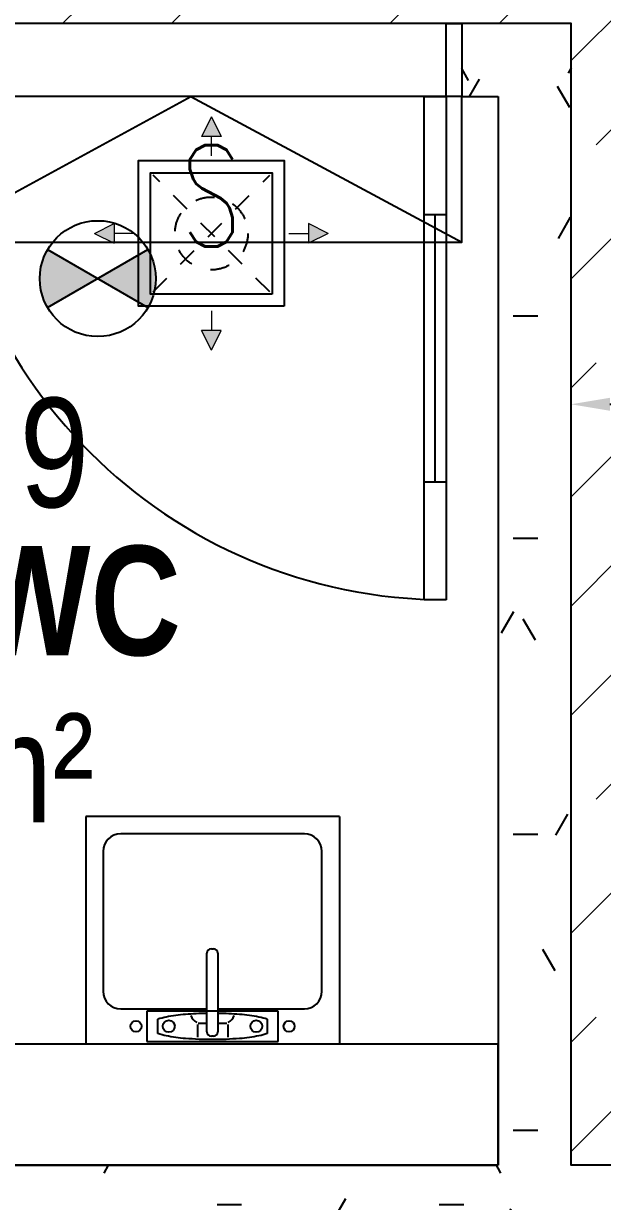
# Model space of a CAD drawing. Header units: millimetres. Extents: x -92759 to 184353, y -15225 to 86714.
# Drawn here: x -72009 to -70818, y 64167 to 66591 of the extents above; entities that cross this region are included whole.
import ezdxf

# ---------------------------------------------------------------- set-up
doc = ezdxf.new("R2010")
doc.units = ezdxf.units.MM
doc.linetypes.add('Aligning Line', pattern=[3.2004, 1.6002, -1.6002])
doc.layers.get('Defpoints').update_dxf_attribs({"color": 8})
for name, color, linetype in [('0-1', 9, 'Continuous'), ('A-_DOOR----_E', 8, 'Continuous'), ('A-_ROOMNAME_A', 8, 'Continuous'), ('A-_WALL----_H-1', 9, 'Continuous'), ('A-_WALLPRTN_E', 8, 'Continuous'), ('A-PATT-CONC', 8, 'Continuous'), ('E-LIGHT----E', 1, 'Continuous'), ('HF', 7, 'Continuous'), ('HFI 02', 7, 'Continuous'), ('M-ACMV_FCU', 5, 'Continuous')]:
    doc.layers.add(name, color=color, linetype=linetype)
doc.layers.add('A-_DETA----_E-6', color=7, linetype='Continuous', true_color=0x969696)
doc.layers.add('HFI 9MM FPB', color=94, linetype='Continuous', lineweight=5)
doc.layers.add('M-ACMV_FAG', color=3, linetype='Continuous', lineweight=25)
doc.styles.add('Arial', font='arial.ttf')
doc.styles.add('Arial Narrow_2', font='ARIALN.TTF', dxfattribs={"height": 225})
doc.styles.add('Arial Narrow_B_1', font='ARIALNB.TTF', dxfattribs={"height": 300})
doc.styles.get("Standard").update_dxf_attribs({"font": 'arial.ttf'})
doc.styles.add('T3', font='simplex.shx', dxfattribs={"width": 0.7, "height": 300})
doc.dimstyles.get("Standard").update_dxf_attribs({"dimtxt": 0.18, "dimasz": 0.18, "dimexe": 0.18, "dimexo": 0.0625, "dimgap": 0.09, "dimtad": 0, "dimtih": 1, "dimtoh": 1, "dimdec": 4, "dimzin": 0, "dimdsep": 46, "dimtxsty": 'Standard', "dimcen": 0.09, "dimadec": 0, "dimazin": 0, "dimtfac": 1, "dimtdec": 4, "dimtofl": 0, "dimtmove": 0, "dimatfit": 3, "dimfxl": 1, "dimtolj": 1, "dimtzin": 0, "dimarcsym": 0})
pattern_1 = [(0, (-11870.95, 40538.29), (609.6, 152.4), [50.292, -406.908, 50.292, -406.908, -2438.4]), (0, (-11870.95, 40538.29), (609.6, 152.4), [-914.4, 50.292, -864.108, 50.292, -406.908, -1066.8]), (0, (-11870.95, 40538.29), (609.6, 152.4), [-2286, 50.292, -254.508, 50.292, -711.708]), (120, (-11642.35, 40614.49), (-436.7823, 451.7291), [50.292, -406.908, 50.292, -406.908, -2438.4]), (120, (-11642.35, 40614.49), (-436.7823, 451.7291), [-914.4, 50.292, -864.108, 50.292, -406.908, -1066.8]), (120, (-11642.35, 40614.49), (-436.7823, 451.7291), [-2286, 50.292, -254.508, 50.292, -711.708]), (240, (-11566.15, 40919.29), (-172.8177, -604.1291), [50.292, -406.908, 50.292, -406.908, -2438.4]), (240, (-11566.15, 40919.29), (-172.8177, -604.1291), [-914.4, 50.292, -864.108, 50.292, -406.908, -1066.8]), (240, (-11566.15, 40919.29), (-172.8177, -604.1291), [-2286, 50.292, -254.508, 50.292, -711.708])]

# ---------------------------------------------------------------- blocks, each defined once
blk = doc.blocks.new('IDA - F - Single - Swing - FL - Bottom - 1100L X 2200H -TD-06-10179042-BLK8_RHH_1ST STOREY PLAN')
at = {"layer": 'A-_DOOR----_E'}
for p, q in [((-550, 75), (-518, 75)), ((-518, 75), (-518, -75)), ((518, 75), (550, 75)), ((518, -75), (518, 75)), ((-518, -75), (-550, -75)), ((473, -75), (518, -75)), ((473, -1111), (473, -75)), ((518, -75), (518, -1111)), ((550, -75), (518, -75)), ((473, -318), (518, -318)), ((495.5, -868), (495.5, -318)), ((473, -868), (518, -868)), ((518, -1111), (473, -1111))]:
    blk.add_line(p, q, dxfattribs=at)
blk.add_arc((518, -75), 1036, 180, 270, dxfattribs=at)
blk.add_arc((518, -75), 1036, 180, 270, dxfattribs=at)
blk = doc.blocks.new('255')
for p, q in [((16995.8, -25738.3), (16696, -26288.3)), ((16696, -26288.3), (16995.8, -26845.3))]:
    blk.add_line(p, q)
blk.add_lwpolyline([(16696, -25738.3), (16995.8, -25738.3), (16995.8, -26845.3), (16696, -26845.3)], close=True)
blk = doc.blocks.new('A$Cb2bf8f38')
at = {"layer": 'A-_WALL----_H-1'}
h = blk.add_hatch(dxfattribs=at)
h.set_pattern_fill('FP_1', color=256, style=0, pattern_type=2)
h.set_pattern_definition(pattern_1)
h.paths.add_polyline_path([(-28175, 33900), (-28100, 33900), (-28100, 34050), (-28175, 34050), (-28175, 33975)])
h.paths.add_polyline_path([(-30400, 33900), (-29275, 33900), (-29275, 34050), (-30400, 34050), (-30400, 33975)])
h = blk.add_hatch(dxfattribs=at)
h.set_pattern_fill('FP_1', color=256, style=0, pattern_type=2)
h.set_pattern_definition(pattern_1)
h.paths.add_polyline_path([(-27950, 29100), (-27950, 34050), (-28100, 34050), (-28100, 29100)])
h = blk.add_hatch(dxfattribs=at)
h.set_pattern_fill('FP_1', color=256, style=0, pattern_type=2)
h.set_pattern_definition(pattern_1)
h.paths.add_polyline_path([(-23050, 31550), (-17450, 31550), (-17450, 31700), (-27950, 31700), (-27950, 31550), (-23200, 31550)])
h.paths.add_polyline_path([(-28100, 31550), (-28100, 31700), (-30400, 31700), (-30400, 31550), (-29875.1, 31550)])
at = {"layer": 'A-_DETA----_E-6'}
for p, q in [((-28948.5, 32418), (-28948.5, 31950)), ((-28426.5, 32418), (-28948.5, 32418)), ((-28426.5, 32418), (-28426.5, 31950)), ((-28498.5, 32382), (-28876.5, 32382)), ((-28912.5, 32346), (-28912.5, 32058)), ((-28462.5, 32058), (-28462.5, 32346)), ((-28699, 31974.6), (-28699, 32136.6)), ((-28690, 32145.6), (-28685.5, 32145.6)), ((-28676.5, 32136.6), (-28676.5, 31974.6)), ((-28876.5, 32022), (-28699, 32022)), ((-28822.5, 32017.5), (-28822.5, 31954.5)), ((-28552.5, 32017.5), (-28822.5, 32017.5)), ((-28676.5, 32022), (-28498.5, 32022)), ((-28552.5, 31954.5), (-28552.5, 32017.5)), ((-28800, 31971.5), (-28800, 32000.5)), ((-28718.7, 31989.7), (-28718.7, 31963.8)), ((-28699.3, 31992.1), (-28716.8, 31992.1)), ((-28658.3, 31992.1), (-28676.5, 31992.1)), ((-28656.3, 31989.7), (-28656.3, 31963.8)), ((-28575, 32000.5), (-28575, 31971.5)), ((-28685.5, 31965.6), (-28690, 31965.6)), ((-30400, 31950), (-28100, 31950)), ((-28948.5, 31950), (-28426.5, 31950)), ((-28822.5, 31954.5), (-28552.5, 31954.5)), ((-28100, 31700), (-28100, 31950)), ((-30400, 31700), (-28100, 31700))]:
    blk.add_line(p, q, dxfattribs=at)
for centre, radius in [((-28845, 31986), 11.4), ((-28777.5, 31986), 12.3), ((-28597.5, 31986), 12.3), ((-28530, 31986), 11.4)]:
    blk.add_circle(centre, radius, dxfattribs=at)
for centre, radius, start, end in [((-28876.5, 32346), 36, 90, 180), ((-28498.5, 32346), 36, 0, 90), ((-28690, 32136.6), 9, 90, 180), ((-28685.5, 32136.6), 9, 0, 90), ((-28876.5, 32058), 36, 180, 270), ((-28498.5, 32058), 36, 270, 0), ((-28754.3, 31860.3), 147.4, 101.1975, 108.0457), ((-28714.3, 31658.1), 353.6, 94.6876, 101.1975), ((-28687.5, 31331.2), 681.5, 90.9704, 94.6876), ((-28707.5, 32016.2), 25.7, 198.0147, 241.5587), ((-28687.5, 31331.2), 681.5, 85.3124, 89.0787), ((-28667.5, 32016.2), 25.7, 298.4413, 341.9853), ((-28660.7, 31658.1), 353.6, 78.8025, 85.3124), ((-28620.7, 31860.3), 147.4, 71.9543, 78.8025), ((-28754.3, 32111.7), 147.4, 251.9543, 258.8025), ((-28714.3, 32313.9), 353.6, 258.8025, 265.3124), ((-28687.5, 32640.8), 681.5, 265.3124, 270), ((-28690, 31974.6), 9, 180, 270), ((-28687.5, 32640.8), 681.5, 270, 274.6876), ((-28685.5, 31974.6), 9, 270, 0), ((-28660.7, 32313.9), 353.6, 274.6876, 281.1975), ((-28620.7, 32111.7), 147.4, 281.1975, 288.0457)]:
    blk.add_arc(centre, radius, start, end, dxfattribs=at)
at = {"layer": 'A-_WALLPRTN_E'}
for p, q in [((-28175, 34050), (-28175, 33900)), ((-27950, 34050), (-28175, 34050)), ((-27950, 31700), (-27950, 34050)), ((-28175, 33900), (-28100, 33900)), ((-28100, 33900), (-28100, 31700)), ((-28100, 31700), (-30400, 31700)), ((-17450, 31700), (-27950, 31700))]:
    blk.add_line(p, q, dxfattribs=at)
at = {"xscale": -1, "rotation": 90.00000000000007}
blk.add_blockref('255', (-55020.3, 50596), dxfattribs=at)
at = {"layer": 'A-_DOOR----_E'}
blk.add_blockref('IDA - F - Single - Swing - FL - Bottom - 1100L X 2200H -TD-06-10179042-BLK8_RHH_1ST STOREY PLAN', (-28725, 33975), dxfattribs=at)
at = {"layer": 'A-_ROOMNAME_A', "char_height": 225, "attachment_point": 1}
for s, insert, width, style in [('RT1-09', (-29800.4, 33279.5), 1070.253, 'Arial Narrow_2'), ('MALE WC', (-29983.4, 32974.8), 1515.189, 'Arial Narrow_B_1'), ('5.06 m²', (-29804.9, 32630.7), 1082.278, 'Arial Narrow_2')]:
    blk.add_mtext(s, dxfattribs=dict(at, insert=insert, width=width, style=style))
blk = doc.blocks.new('*D698')
at = {"layer": 'Defpoints', "color": 0, "transparency": 16777216}
for p in [(-15653.8, 492728.1), (-16079, 492646.7), (-15653.8, 492646.7)]:
    blk.add_point(p, dxfattribs=at)
at = {"layer": 'HFI 02', "color": 0, "lineweight": -2, "transparency": 16777216}
for p, q in [((-16079, 492646.8), (-16079, 492728.2)), ((-15999, 492728.1), (-15733.8, 492728.1)), ((-15653.8, 492646.8), (-15653.8, 492728.2)), ((-15653.8, 492728.1), (-15262.9, 492728.1))]:
    blk.add_line(p, q, dxfattribs=at)
at = {"layer": 'HFI 02', "color": 0, "transparency": 16777216}
for points in [[(-15999, 492741.4), (-15999, 492714.7), (-16079, 492728.1)], [(-15733.8, 492741.4), (-15733.8, 492714.7), (-15653.8, 492728.1)]]:
    blk.add_solid(points, dxfattribs=at)
at = {"layer": 'HFI 02', "color": 152, "true_color": 0x2776bb, "transparency": 16777216, "insert": (-15418.4, 492809.3), "char_height": 120, "attachment_point": 5, "style": 'Arial'}
blk.add_mtext('\\A1;425', dxfattribs=at)
blk = doc.blocks.new('UFO S')
at = {"layer": 'E-LIGHT----E'}
h = blk.add_hatch(color=256, dxfattribs=at)
h.dxf.hatch_style = 1
h.paths.add_polyline_path([(-26, -15), (-173.5, 70.2, 0.131652), (-196.3, -15, 0.131652), (-173.5, -100.2)])
h = blk.add_hatch(color=256, dxfattribs=at)
h.dxf.hatch_style = 1
h.paths.add_polyline_path([(121.6, 70.2), (-26, -15), (121.6, -100.2, 0.131652), (144.4, -15, 0.131652)])
for p, q in [((-173.5, 70.2), (121.6, -100.2)), ((-173.5, -100.2), (121.6, 70.2))]:
    blk.add_line(p, q, dxfattribs=at)
blk.add_circle((-26, -15), 170.4, dxfattribs=at)
at = {"layer": 'E-LIGHT----E', "lineweight": 15, "style": 'T3', "width": 0.7}
blk.add_text('S', height=298.2, rotation=359.9998, dxfattribs=at).set_placement((218.2, 79.3))
blk = doc.blocks.new('EL_B8_L1_R4')
at = {"layer": 'E-LIGHT----E', "xscale": 0.7, "yscale": 0.7, "zscale": 0.7}
blk.add_blockref('UFO S', (-18112.6, -7022.9), dxfattribs=at)
blk = doc.blocks.new('A$Cd016934e')
at = {"layer": 'M-ACMV_FAG', "ltscale": 100}
h = blk.add_hatch(color=256, dxfattribs=at)
h.dxf.hatch_style = 1
h.paths.add_polyline_path([(-20.2, 199.9), (20.2, 199.9), (0, 240.2)])
h = blk.add_hatch(color=256, dxfattribs=at)
h.dxf.hatch_style = 1
h.paths.add_polyline_path([(-199.9, 20.2), (-240.2, 0), (-199.9, -20.2)])
h = blk.add_hatch(color=256, dxfattribs=at)
h.dxf.hatch_style = 1
h.paths.add_polyline_path([(199.9, -20.2), (240.2, 0), (199.9, 20.2)])
h = blk.add_hatch(color=256, dxfattribs=at)
h.dxf.hatch_style = 1
h.paths.add_polyline_path([(0, -240.2), (20.2, -199.9), (-20.2, -199.9)])
at = {"layer": 'M-ACMV_FAG', "lineweight": 0}
for p, q in [((0, 240.2), (-20.2, 199.9)), ((0, 240.2), (20.2, 199.9)), ((20.2, 199.9), (-20.2, 199.9)), ((0, 159.6), (0, 199.9)), ((-240.2, 0), (-199.9, 20.2)), ((-240.2, 0), (-199.9, -20.2)), ((-199.9, 20.2), (-199.9, -20.2)), ((-159.6, 0), (-199.9, 0)), ((159.6, 0), (199.9, 0)), ((199.9, 20.2), (199.9, -20.2)), ((240.2, 0), (199.9, 20.2)), ((240.2, 0), (199.9, -20.2)), ((0, -159.6), (0, -199.9)), ((20.2, -199.9), (-20.2, -199.9)), ((0, -240.2), (-20.2, -199.9)), ((0, -240.2), (20.2, -199.9))]:
    blk.add_line(p, q, dxfattribs=at)
at = {"layer": 'M-ACMV_FAG', "linetype": 'Aligning Line', "ltscale": 25}
for p, q in [((120, -120), (-120, 120)), ((-120, -120), (120, 120))]:
    blk.add_line(p, q, dxfattribs=at)
at = {"layer": 'M-ACMV_FAG'}
for points in [[(150, -150), (-150, -150), (-150, 150), (150, 150)], [(125, -125), (-125, -125), (-125, 125), (125, 125)]]:
    blk.add_lwpolyline(points, close=True, dxfattribs=at)
at = {"layer": 'M-ACMV_FAG', "linetype": 'Aligning Line', "ltscale": 25}
blk.add_circle((0, 0), 75, dxfattribs=at)
blk = doc.blocks.new('ACMV_B8L1_R9')
at = {"layer": 'M-ACMV_FAG', "lineweight": 5}
blk.add_blockref('A$Cd016934e', (218180.1, -43795.4), dxfattribs=at)
blk = doc.blocks.new('RCP_B8L1')
at = {"layer": 'HFI 9MM FPB'}
h = blk.add_hatch(dxfattribs=at)
h.set_pattern_fill('ANSI33', color=256, scale=50)
h.paths.add_polyline_path([(-18053.79524, 496761.70958), (-18053.79524, 493761.70958), (-15653.79524, 493761.70958), (-15653.79524, 491361.70958), (-6053.79525, 491361.70958), (-6053.79525, 496761.70958)], flags=16)
h.paths.add_polyline_path([(-18529.04966, 497362.6459), (-16229.04966, 497362.6459), (-16229.04966, 496961.70958), (-15629.04966, 496961.70958), (-15629.04966, 497362.6459), (-6029.04966, 497362.6459), (-6029.04966, 496961.70958), (-5579.04966, 496961.70958), (-5579.04966, 491161.70958), (-16079.04966, 491161.70958), (-16079.04966, 493511.70958), (-18529.04966, 493511.70958)])
at = {"layer": 'HF'}
blk.add_lwpolyline([(-18529.04966, 497362.6459), (-16229.04966, 497362.6459), (-16229.04966, 496961.70958), (-15629.04966, 496961.70958), (-15629.04966, 497362.6459), (-6029.04966, 497362.6459), (-6029.04966, 496961.70958), (-5579.04966, 496961.70958), (-5579.04966, 491161.70958), (-16079.04966, 491161.70958), (-16079.04966, 493511.70958), (-18529.04966, 493511.70958)], close=True, dxfattribs=at)
at = {"layer": 'HFI 02'}
dim = blk.add_linear_dim(base=(-15653.79524, 492728.05511), p1=(-16079.04966, 492646.74542), p2=(-15653.79524, 492646.74542), dimstyle='Standard', dxfattribs=at)
dim.commit()
dim.dimension.update_dxf_attribs({"geometry": '*D698', "text_midpoint": (-15418.3655, 492728.05511), "dimtype": 128})

msp = doc.modelspace()

# ---------------------------------------------------------------- block references
at = {"layer": '0-1'}
msp.add_blockref('A$Cb2bf8f38', (-42933, 32541.2), dxfattribs=at)

# ---------------------------------------------------------------- next in the draw order: block references
at = {"color": 0}
msp.add_blockref('EL_B8_L1_R4', (-53725.9, 73099.6), dxfattribs=at)
at = {"layer": 'A-PATT-CONC', "color": 152, "true_color": 0x2776bb}
msp.add_blockref('RCP_B8L1', (-54804, -426920.5), dxfattribs=at)

# ---------------------------------------------------------------- next in the draw order: block references
at = {"layer": 'M-ACMV_FCU', "color": 5}
msp.add_blockref('ACMV_B8L1_R9', (-289803, 109954.6), dxfattribs=at)

doc.saveas('drawing.dxf')
